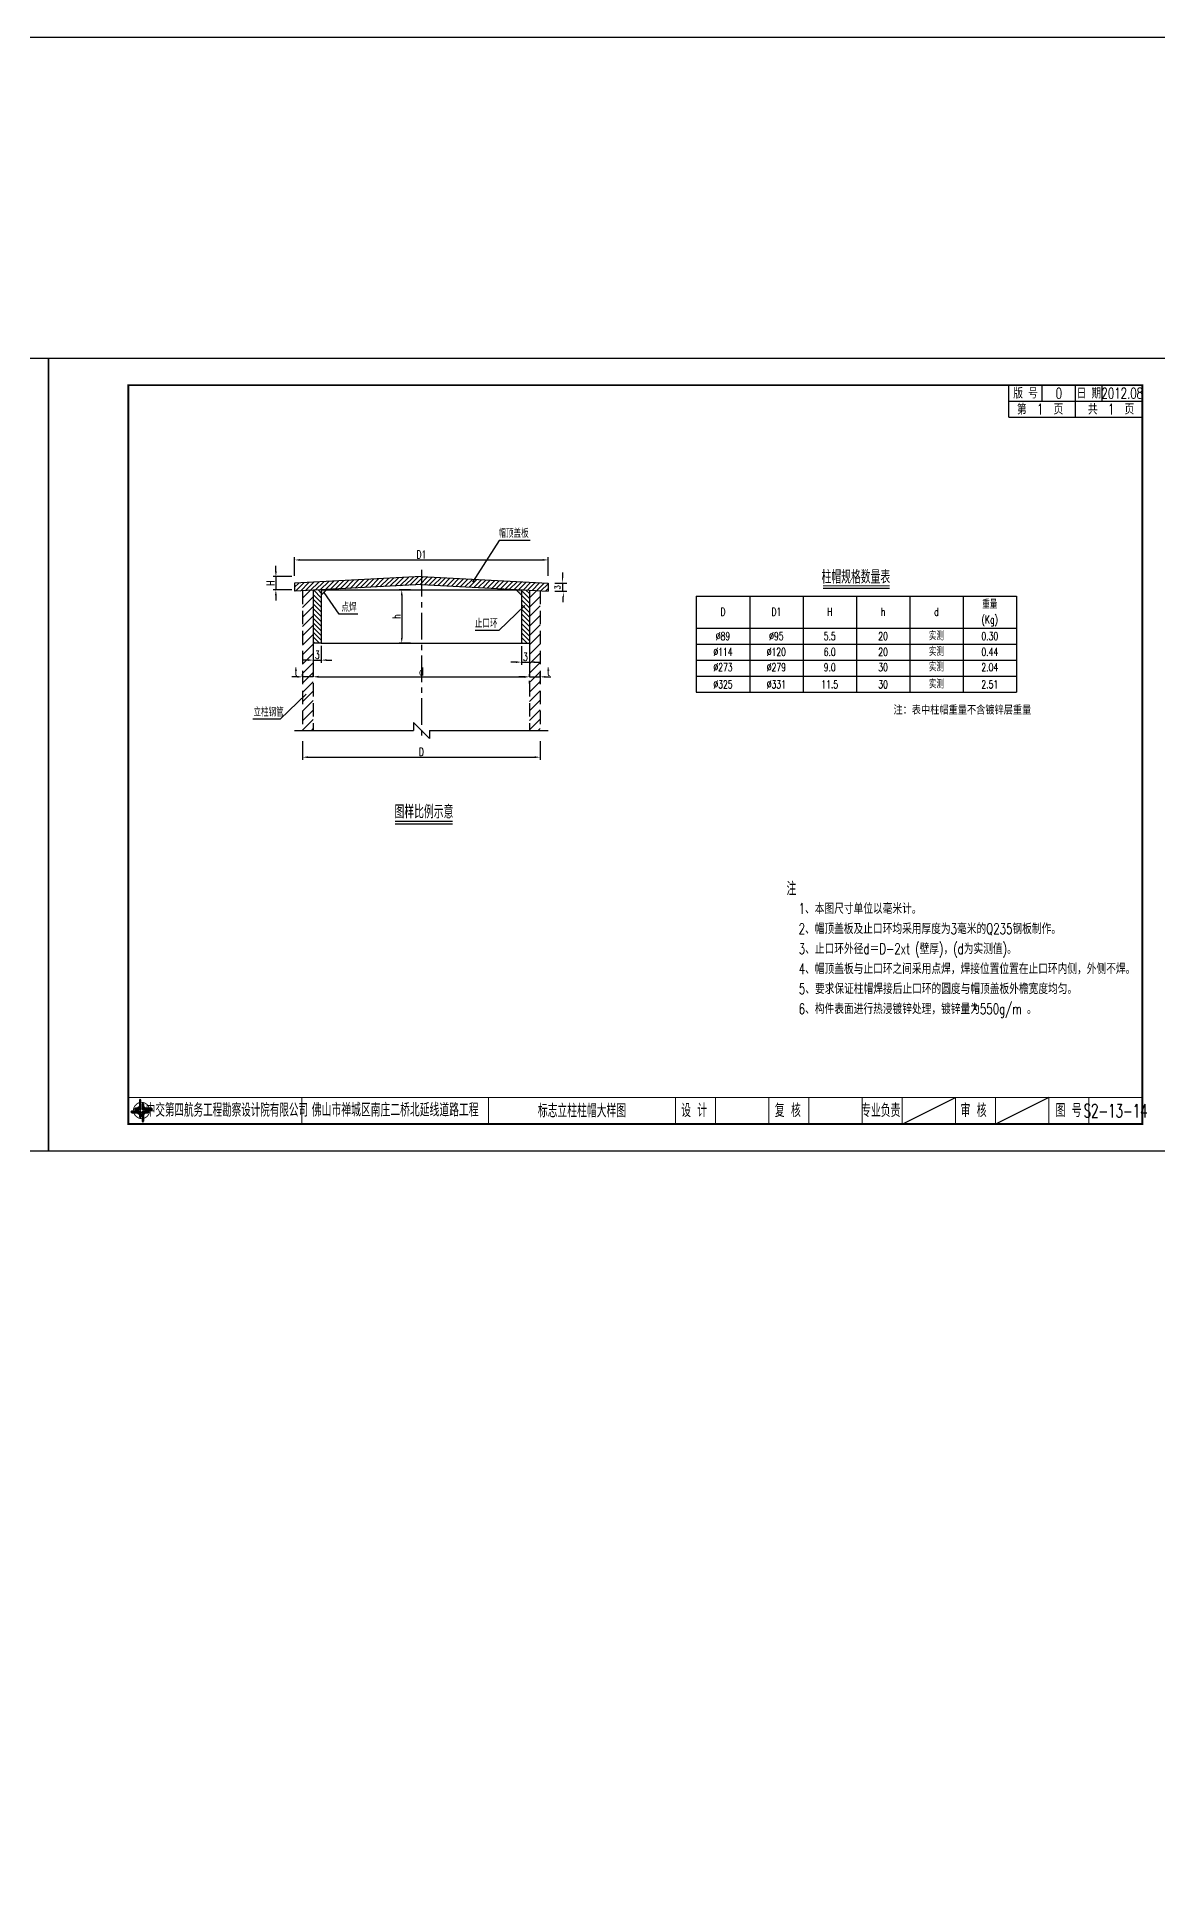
# Model space of a CAD drawing. Extents: x 4349 to 271026, y -15323 to -8945.
# Drawn here: x 6603 to 7023, y -9641 to -8945 of the extents above; entities that cross this region are included whole.
import ezdxf
from ezdxf.enums import TextEntityAlignment as Align

# ---------------------------------------------------------------- set-up
doc = ezdxf.new("R2010")
doc.units = 0
doc.header["$LTSCALE"] = 2
doc.header["$PDMODE"] = 32
doc.header["$PDSIZE"] = 0.3
doc.linetypes.add('CENTERX2', pattern=[4, 2.5, -0.5, 0.5, -0.5])
doc.linetypes.add('HIDDENX2', pattern=[0.75, 0.5, -0.25])
doc.layers.get('0').update_dxf_attribs({"linetype": 'CONTINUOUS'})
doc.layers.get('DEFPOINTS').update_dxf_attribs({"linetype": 'CONTINUOUS'})
for name, color, linetype in [('中线', 2, 'CENTERX2'), ('图框', 7, 'CONTINUOUS'), ('尺寸标注', 4, 'CONTINUOUS'), ('文字', 7, 'CONTINUOUS'), ('文字符号', 7, 'CONTINUOUS'), ('结构2', 7, 'CONTINUOUS'), ('结构3', 1, 'CONTINUOUS')]:
    doc.layers.add(name, color=color, linetype=linetype)
doc.styles.get("Standard").update_dxf_attribs({"font": 'simplex1.shx', "width": 0.7, "bigfont": 'hztxt.shx'})
doc.styles.add('TEXT', font='romans__.shx', dxfattribs={"width": 0.8, "bigfont": 'hztxt.shx'})
doc.dimstyles.new('1：10', dxfattribs={"dimtxt": 3, "dimasz": 2, "dimexe": 1, "dimexo": 1, "dimgap": 0.5, "dimtad": 1, "dimrnd": 0.0095, "dimdsep": 46, "dimtxsty": 'Standard', "dimcen": 0.09, "dimclrd": 256, "dimclre": 256, "dimadec": 0, "dimazin": 0, "dimtfac": 1, "dimtix": 1, "dimtmove": 2, "dimatfit": 3, "dimfxl": 0, "dimtolj": 1, "dimtzin": 0, "dimarcsym": 0})

# ---------------------------------------------------------------- blocks, each defined once
blk = doc.blocks.new('series')
at = {"width": 0.75}
for tag, height, p in [('页码', 4, (-35, -19)), ('图名', 5, (-220, -282)), ('图号', 5, (-20, -282))]:
    blk.add_attdef(tag, text='', height=height, dxfattribs=at).set_placement(p, align=Align.MIDDLE_CENTER)
blk = doc.blocks.new('tb')
at = {"lineweight": -3}
h = blk.add_hatch(color=256, dxfattribs=at)
h.paths.add_polyline_path([(-1.23, -0.13), (-3.78, -0.14), (-4.14, -0.41), (-1.4, -0.44), (-0.56, -1.24), (-0.54, -2.62), (-0.27, -2.2), (-0.26, -1.06)])
h.paths.add_polyline_path([(0.13, -1.08), (0.14, -3.86), (0.41, -4.26), (0.44, -1.24), (1.25, -0.43), (2.66, -0.43), (2.26, -0.16), (1.07, -0.15)])
h.paths.add_polyline_path([(1.08, 0.3), (3.62, 0.3), (4.02, 0.56), (1.25, 0.57), (0.43, 1.39), (0.43, 2.8), (0.16, 2.41), (0.15, 1.24)])
h.paths.add_polyline_path([(-0.28, 1.21), (-0.28, 3.99), (-0.56, 4.39), (-0.57, 1.41), (-1.38, 0.6), (-2.74, 0.56), (-2.33, 0.3), (-1.2, 0.29)])
for p, q in [((-1.38, 0.6), (-2.74, 0.56)), ((-0.57, 1.41), (-1.38, 0.6)), ((-0.56, 4.39), (-0.57, 1.41)), ((0.43, 2.8), (0.43, 1.39)), ((0.43, 1.39), (1.25, 0.57)), ((1.25, 0.57), (4.02, 0.56)), ((-4.14, -0.41), (-1.4, -0.44)), ((-1.4, -0.44), (-0.56, -1.24)), ((-0.56, -1.24), (-0.54, -2.62)), ((0.41, -4.26), (0.44, -1.24)), ((0.44, -1.24), (1.25, -0.43)), ((1.25, -0.43), (2.66, -0.43))]:
    blk.add_line(p, q, dxfattribs=at)
at = {"lineweight": -3, "const_width": 0.35, "flags": 128}
for points in [[(-0.9, 3.02, 0.324167), (-3.16, -0.14)], [(2.88, 0.92, 0.324403), (-0.24, 3.15)], [(0.75, -2.86, 0.325418), (3.02, 0.26)], [(-2.98, -0.76, 0.322976), (0.14, -2.98)]]:
    blk.add_lwpolyline(points, format="xyb", dxfattribs=at)
at = {"lineweight": -3, "flags": 128}
for points in [[(-0.9, 3.99), (-0.9, 1.58), (-1.53, 0.91), (-2.34, 0.91), (-2.74, 0.56), (-2.33, 0.3), (-1.2, 0.29), (-0.28, 1.21), (-0.28, 3.99), (-0.56, 4.39)], [(-0.04, 0.77), (0.68, 0.04), (-0.04, -0.69), (-0.77, 0.05)], [(3.62, 0.92), (1.43, 0.92), (0.77, 1.54), (0.77, 2.38), (0.43, 2.8), (0.16, 2.41), (0.15, 1.24), (1.08, 0.3), (3.62, 0.3), (4.02, 0.56)], [(-3.73, -0.76), (-1.54, -0.76), (-0.89, -1.39), (-0.89, -2.21), (-0.54, -2.62), (-0.27, -2.2), (-0.26, -1.06), (-1.23, -0.13), (-3.78, -0.14), (-4.14, -0.41)], [(0.75, -3.85), (0.75, -1.43), (1.4, -0.78), (2.26, -0.78), (2.66, -0.43), (2.26, -0.16), (1.07, -0.15), (0.13, -1.08), (0.14, -3.86), (0.41, -4.26)]]:
    blk.add_lwpolyline(points, close=True, dxfattribs=at)
blk = doc.blocks.new('DIM')
at = {"color": 4}
blk.add_lwpolyline([(-1, -0.1, 0.2, 0, 0), (0, 0, 0, 0, 0)], format="xyseb", dxfattribs=at)
blk = doc.blocks.new('*D292')
at = {"layer": 'DEFPOINTS', "color": 0, "linetype": 'Continuous'}
for p in [(6702.23, -9205.32, -1), (6791.23, -9205.32, -1), (6791.23, -9215.35)]:
    blk.add_point(p, dxfattribs=at)
at = {"layer": '尺寸标注', "linetype": 'Continuous', "lineweight": -2}
for p, q in [((6702.23, -9209.38), (6702.23, -9216.35)), ((6791.23, -9209.38), (6791.23, -9216.35)), ((6704.23, -9215.35), (6789.23, -9215.35))]:
    blk.add_line(p, q, dxfattribs=at)
at = {"layer": '尺寸标注', "linetype": 'Continuous'}
for points in [[(6704.23, -9215.01), (6704.23, -9215.68), (6702.23, -9215.35)], [(6789.23, -9215.01), (6789.23, -9215.68), (6791.23, -9215.35)]]:
    blk.add_solid(points, dxfattribs=at)
at = {"layer": '尺寸标注', "color": 0, "linetype": 'Continuous', "insert": (6746.73, -9213.35), "char_height": 3, "attachment_point": 5}
blk.add_mtext('\\A1;D', dxfattribs=at)
blk = doc.blocks.new('*D293')
at = {"layer": 'DEFPOINTS', "color": 0, "linetype": 'Continuous'}
for p in [(6746.73, -9147.66, -1), (6692.2, -9152.64), (6746.73, -9152.64, -1)]:
    blk.add_point(p, dxfattribs=at)
at = {"layer": '尺寸标注', "linetype": 'Continuous', "lineweight": -2}
for p, q in [((6692.2, -9145.66), (6692.2, -9143.66)), ((6698.2, -9147.66), (6691.2, -9147.66)), ((6692.2, -9147.66), (6692.2, -9152.64)), ((6698.2, -9152.64), (6691.2, -9152.64)), ((6692.2, -9154.64), (6692.2, -9156.64))]:
    blk.add_line(p, q, dxfattribs=at)
at = {"layer": '尺寸标注', "linetype": 'Continuous'}
for points in [[(6691.86, -9145.66), (6692.53, -9145.66), (6692.2, -9147.66)], [(6691.86, -9154.64), (6692.53, -9154.64), (6692.2, -9152.64)]]:
    blk.add_solid(points, dxfattribs=at)
at = {"layer": '尺寸标注', "color": 0, "linetype": 'Continuous', "insert": (6690.2, -9150.15), "char_height": 3, "attachment_point": 5, "rotation": 90}
blk.add_mtext('\\A1;H', dxfattribs=at)
blk = doc.blocks.new('*D294')
at = {"layer": 'DEFPOINTS', "color": 0, "linetype": 'Continuous'}
for p in [(6794.23, -9141.39), (6699.23, -9150.16, -1), (6794.23, -9150.16, -1)]:
    blk.add_point(p, dxfattribs=at)
at = {"layer": '尺寸标注', "linetype": 'Continuous', "lineweight": -2}
for p, q in [((6699.23, -9147.35), (6699.23, -9140.39)), ((6701.23, -9141.39), (6792.23, -9141.39)), ((6794.23, -9147.35), (6794.23, -9140.39))]:
    blk.add_line(p, q, dxfattribs=at)
at = {"layer": '尺寸标注', "linetype": 'Continuous'}
for points in [[(6701.23, -9141.06), (6701.23, -9141.72), (6699.23, -9141.39)], [(6792.23, -9141.06), (6792.23, -9141.72), (6794.23, -9141.39)]]:
    blk.add_solid(points, dxfattribs=at)
at = {"layer": '尺寸标注', "color": 0, "linetype": 'Continuous', "insert": (6746.73, -9139.39), "char_height": 3, "attachment_point": 5}
blk.add_mtext('\\A1;D1', dxfattribs=at)
blk = doc.blocks.new('*D295')
at = {"layer": 'DEFPOINTS', "color": 0, "linetype": 'Continuous'}
for p in [(6740.6, -9152.64, -1), (6739.38, -9172.64), (6740.6, -9172.64, -1)]:
    blk.add_point(p, dxfattribs=at)
at = {"layer": '尺寸标注', "linetype": 'Continuous', "lineweight": -2}
for p, q in [((6739.69, -9152.64), (6738.38, -9152.64)), ((6739.38, -9154.64), (6739.38, -9170.64)), ((6739.69, -9172.64), (6738.38, -9172.64))]:
    blk.add_line(p, q, dxfattribs=at)
at = {"layer": '尺寸标注', "linetype": 'Continuous'}
for points in [[(6739.04, -9154.64), (6739.71, -9154.64), (6739.38, -9152.64)], [(6739.04, -9170.64), (6739.71, -9170.64), (6739.38, -9172.64)]]:
    blk.add_solid(points, dxfattribs=at)
at = {"layer": '尺寸标注', "color": 0, "linetype": 'Continuous', "insert": (6737.38, -9162.64), "char_height": 3, "attachment_point": 5, "rotation": 90}
blk.add_mtext('\\A1;h', dxfattribs=at)
blk = doc.blocks.new('*D296')
at = {"layer": 'DEFPOINTS', "color": 0, "linetype": 'Continuous'}
for p in [(6706.23, -9172.64, -1), (6709.23, -9172.64, -1), (6709.23, -9178.94)]:
    blk.add_point(p, dxfattribs=at)
at = {"layer": '尺寸标注', "linetype": 'Continuous', "lineweight": -2}
for p, q in [((6706.23, -9173.63), (6706.23, -9179.94)), ((6709.23, -9173.63), (6709.23, -9179.94)), ((6704.23, -9178.94), (6702.23, -9178.94)), ((6706.23, -9178.94), (6709.23, -9178.94)), ((6711.23, -9178.94), (6713.23, -9178.94))]:
    blk.add_line(p, q, dxfattribs=at)
at = {"layer": '尺寸标注', "linetype": 'Continuous'}
for points in [[(6704.23, -9178.61), (6704.23, -9179.27), (6706.23, -9178.94)], [(6711.23, -9178.61), (6711.23, -9179.27), (6709.23, -9178.94)]]:
    blk.add_solid(points, dxfattribs=at)
at = {"layer": '尺寸标注', "color": 0, "linetype": 'Continuous', "insert": (6707.73, -9176.94), "char_height": 3, "attachment_point": 5}
blk.add_mtext('\\A1;3', dxfattribs=at)
blk = doc.blocks.new('*D297')
at = {"layer": 'DEFPOINTS', "color": 0, "linetype": 'Continuous'}
for p in [(6784.23, -9172.64, -1), (6787.23, -9172.64, -1), (6787.23, -9179.7)]:
    blk.add_point(p, dxfattribs=at)
at = {"layer": '尺寸标注', "linetype": 'Continuous', "lineweight": -2}
for p, q in [((6784.23, -9173.75), (6784.23, -9180.7)), ((6787.23, -9173.75), (6787.23, -9180.7)), ((6782.23, -9179.7), (6780.23, -9179.7)), ((6784.23, -9179.7), (6787.23, -9179.7)), ((6789.23, -9179.7), (6791.23, -9179.7))]:
    blk.add_line(p, q, dxfattribs=at)
at = {"layer": '尺寸标注', "linetype": 'Continuous'}
for points in [[(6782.23, -9179.36), (6782.23, -9180.03), (6784.23, -9179.7)], [(6789.23, -9179.36), (6789.23, -9180.03), (6787.23, -9179.7)]]:
    blk.add_solid(points, dxfattribs=at)
at = {"layer": '尺寸标注', "color": 0, "linetype": 'Continuous', "insert": (6785.73, -9177.7), "char_height": 3, "attachment_point": 5}
blk.add_mtext('\\A1;3', dxfattribs=at)
blk = doc.blocks.new('*D298')
at = {"layer": 'DEFPOINTS', "color": 0, "linetype": 'Continuous'}
for p in [(6702.23, -9185.22, -1), (6702.23, -9185.22), (6706.23, -9185.22, -1)]:
    blk.add_point(p, dxfattribs=at)
at = {"layer": '尺寸标注', "linetype": 'Continuous', "lineweight": -2}
for p, q in [((6700.23, -9185.22), (6698.23, -9185.22)), ((6702.23, -9184.93), (6702.23, -9184.22)), ((6706.23, -9185.22), (6702.23, -9185.22)), ((6706.23, -9184.93), (6706.23, -9184.22)), ((6708.23, -9185.22), (6710.23, -9185.22))]:
    blk.add_line(p, q, dxfattribs=at)
at = {"layer": '尺寸标注', "linetype": 'Continuous'}
for points in [[(6700.23, -9184.89), (6700.23, -9185.55), (6702.23, -9185.22)], [(6708.23, -9184.89), (6708.23, -9185.55), (6706.23, -9185.22)]]:
    blk.add_solid(points, dxfattribs=at)
at = {"layer": '尺寸标注', "color": 0, "linetype": 'Continuous', "insert": (6699.73, -9183.28), "char_height": 3, "attachment_point": 5}
blk.add_mtext('\\A1;t', dxfattribs=at)
blk = doc.blocks.new('*D299')
at = {"layer": 'DEFPOINTS', "color": 0, "linetype": 'Continuous'}
for p in [(6787.23, -9185.22, -1), (6791.23, -9185.22, -1), (6791.23, -9185.22)]:
    blk.add_point(p, dxfattribs=at)
at = {"layer": '尺寸标注', "linetype": 'Continuous', "lineweight": -2}
for p, q in [((6785.23, -9185.22), (6783.23, -9185.22)), ((6787.23, -9184.93), (6787.23, -9184.22)), ((6787.23, -9185.22), (6791.23, -9185.22)), ((6791.23, -9184.93), (6791.23, -9184.22)), ((6793.23, -9185.22), (6795.23, -9185.22))]:
    blk.add_line(p, q, dxfattribs=at)
at = {"layer": '尺寸标注', "linetype": 'Continuous'}
for points in [[(6785.23, -9184.89), (6785.23, -9185.55), (6787.23, -9185.22)], [(6793.23, -9184.89), (6793.23, -9185.55), (6791.23, -9185.22)]]:
    blk.add_solid(points, dxfattribs=at)
at = {"layer": '尺寸标注', "color": 0, "linetype": 'Continuous', "insert": (6794.36, -9183.23), "char_height": 3, "attachment_point": 5}
blk.add_mtext('\\A1;t', dxfattribs=at)
blk = doc.blocks.new('*D300')
at = {"layer": 'DEFPOINTS', "color": 0, "linetype": 'Continuous'}
for p in [(6706.23, -9185.22), (6787.23, -9185.22), (6787.23, -9185.22)]:
    blk.add_point(p, dxfattribs=at)
at = {"layer": '尺寸标注', "linetype": 'Continuous', "lineweight": -2}
for p, q in [((6706.23, -9185.22), (6706.23, -9184.22)), ((6708.23, -9185.22), (6785.23, -9185.22)), ((6787.23, -9185.22), (6787.23, -9184.22))]:
    blk.add_line(p, q, dxfattribs=at)
at = {"layer": '尺寸标注', "linetype": 'Continuous'}
for points in [[(6708.23, -9184.89), (6708.23, -9185.55), (6706.23, -9185.22)], [(6785.23, -9184.89), (6785.23, -9185.55), (6787.23, -9185.22)]]:
    blk.add_solid(points, dxfattribs=at)
at = {"layer": '尺寸标注', "color": 0, "linetype": 'Continuous', "insert": (6746.73, -9183.22), "char_height": 3, "attachment_point": 5}
blk.add_mtext('\\A1;d', dxfattribs=at)
blk = doc.blocks.new('12345')
at = {"layer": '图框'}
blk.add_lwpolyline([(4926.93, -9362.88), (4926.93, -9065.88), (4506.93, -9065.88), (4506.93, -9362.88)], close=True, dxfattribs=at)

msp = doc.modelspace()

# ---------------------------------------------------------------- hatches: boundary and pattern name
at = {"layer": '尺寸标注'}
h = msp.add_hatch(dxfattribs=at)
h.set_pattern_fill('ANSI31', color=256, scale=10, style=0)
h.set_pattern_definition([(45, (6172.8214, -7634.5253), (-0.8838835, 0.8838835), [])])
h.paths.add_polyline_path([(6699.23156, -9150.16453), (6699.23156, -9153.16453), (6746.73156, -9150.66453), (6746.73156, -9147.66453)])
h.paths.add_polyline_path([(6746.73156, -9147.66453), (6746.73156, -9150.66453), (6794.23156, -9153.16453), (6794.23156, -9150.16453)])
h = msp.add_hatch(dxfattribs=at)
h.set_pattern_fill('ANSI31', color=256, scale=20, style=0)
h.set_pattern_definition([(45, (6172.8214, -7634.5253), (-1.767767, 1.767767), [])])
h.paths.add_polyline_path([(6706.23156, -9172.79611), (6706.23156, -9152.79611), (6702.23156, -9153.00664), (6702.23156, -9205.31711), (6706.23156, -9205.31711)])
h.paths.add_polyline_path([(6791.23156, -9153.00664), (6787.23156, -9152.79611), (6787.23156, -9172.79611), (6787.23156, -9205.31711), (6791.23156, -9205.31711)])
h = msp.add_hatch(dxfattribs=at)
h.set_pattern_fill('ANSI31', color=256, scale=10, angle=90, style=0)
h.set_pattern_definition([(135, (6172.8214, -7634.5253), (-0.8838835, -0.8838835), [])])
h.paths.add_polyline_path([(6784.23156, -9172.63822), (6787.23156, -9172.63822), (6787.23156, -9152.79611), (6784.23156, -9152.63822)])
h.paths.add_polyline_path([(6709.23156, -9152.63822), (6706.23156, -9152.79611), (6706.23156, -9172.63822), (6709.23156, -9172.63822)])
h = msp.add_hatch(color=256, dxfattribs=at)
h.paths.add_polyline_path([(6711.34267, -9152.52711), (6709.23156, -9152.63822), (6709.23156, -9154.63822)])
h.paths.add_polyline_path([(6784.23156, -9154.63822), (6784.23156, -9152.63822), (6782.12045, -9152.52711)])

# ---------------------------------------------------------------- linework, layer by layer
at = {"layer": '中线', "ltscale": 2}
msp.add_line((6746.73156, -9145.16453, -1), (6746.73156, -9208.31711, -1), dxfattribs=at)
at = {"layer": '图框'}
for p, q in [((6966.92857, -9087.88068), (6966.92857, -9075.88068)), ((6979.42857, -9081.88068), (6979.42857, -9075.88068)), ((6991.92857, -9081.88068), (6991.92857, -9075.88068)), ((7001.92857, -9081.88068), (7001.92857, -9075.88068)), ((6966.92857, -9081.88068), (7016.92857, -9081.88068)), ((6966.92857, -9087.88068), (7016.92857, -9087.88068)), ((6991.92857, -9087.88068), (6991.92857, -9081.88068)), ((6981.92858, -9342.88068), (6961.92858, -9352.88068))]:
    msp.add_line(p, q, dxfattribs=at)
at = {"layer": '图框', "linetype": 'Continuous'}
msp.add_line((6926.92858, -9352.88068), (6946.92858, -9342.88068), dxfattribs=at)
msp.add_lwpolyline([(4349.44171, -8945.38857), (7922.30761, -8945.38857), (7922.30761, -10336.07826), (4349.44171, -10336.07826)], close=True, dxfattribs=at)
at = {"layer": '图框'}
for points, const_width in [([(7016.92857, -9075.88068), (6636.92857, -9075.88068), (6636.92858, -9352.88068), (7016.92858, -9352.88068), (7016.92857, -9075.88068)], 0.7), ([(6636.92858, -9342.88068), (7016.92858, -9342.88068)], 0.4), ([(6701.92858, -9342.88068), (6701.92858, -9352.88068)], 0.4), ([(6771.92858, -9352.88068), (6771.92858, -9342.88068)], 0.4), ([(6841.92858, -9352.88068), (6841.92858, -9342.88068)], 0.4), ([(6856.92858, -9352.88068), (6856.92858, -9342.88068)], 0.4), ([(6876.92858, -9352.88068), (6876.92858, -9342.88068)], 0.4), ([(6891.92858, -9352.88068), (6891.92858, -9342.88068)], 0.4), ([(6911.92858, -9352.88068), (6911.92858, -9342.88068)], 0.4), ([(6911.92858, -9352.88068), (6911.92858, -9342.88068)], 0.4), ([(6926.92858, -9352.88068), (6926.92858, -9342.88068)], 0.4), ([(6946.92858, -9352.88068), (6946.92858, -9342.88068)], 0.4), ([(6961.92858, -9352.88068), (6961.92858, -9342.88068)], 0.4), ([(6981.92858, -9352.88068), (6981.92858, -9342.88068)], 0.4), ([(6996.92858, -9352.88068), (6996.92858, -9342.88068)], 0.4)]:
    msp.add_lwpolyline(points, dxfattribs=dict(at, const_width=const_width))
at = {"layer": '尺寸标注'}
for p, q in [((6796.73156, -9150.16453, -1), (6801.28788, -9150.16453, -1)), ((6799.78788, -9148.16453, -1), (6799.78788, -9146.16453, -1)), ((6799.78788, -9153.16453, -1), (6799.78788, -9150.16453, -1)), ((6709.23156, -9154.63822, -1), (6711.34267, -9152.52711, -1)), ((6709.23156, -9152.63822, -1), (6784.23156, -9152.63822, -1)), ((6742.68113, -9152.63822, -1), (6738.52065, -9152.63822, -1)), ((6784.23156, -9154.63822, -1), (6782.12045, -9152.52711, -1)), ((6796.73156, -9153.16453, -1), (6801.28788, -9153.16453, -1)), ((6799.78788, -9155.16453, -1), (6799.78788, -9157.16453, -1)), ((6706.23156, -9175.13822, -1), (6706.23156, -9179.69529, -1)), ((6742.68113, -9172.63822, -1), (6738.52065, -9172.63822, -1)), ((6787.23156, -9175.13822, -1), (6787.23156, -9179.69529, -1)), ((6706.23156, -9182.71948, -1), (6706.23156, -9183.71948, -1)), ((6706.23156, -9182.71948, -1), (6706.23156, -9183.71948, -1)), ((6708.23156, -9185.21948, -1), (6710.23156, -9185.21948, -1)), ((6785.23064, -9185.21948, -1), (6783.23064, -9185.21948, -1)), ((6787.23064, -9187.71577, -1), (6787.23064, -9186.71948, -1)), ((6787.23064, -9187.71577, -1), (6787.23064, -9186.71948, -1)), ((6791.23156, -9187.71577, -1), (6791.23156, -9186.71948, -1))]:
    msp.add_line(p, q, dxfattribs=at)
at = {"layer": '文字'}
for p, q in [((6869.7774, -9154.97092), (6869.7774, -9190.97092)), ((6889.7774, -9154.97092), (6889.7774, -9190.97092)), ((6897.31532, -9151.97092), (6922.23947, -9151.97092)), ((6909.7774, -9154.97092), (6909.7774, -9190.97092)), ((6929.7774, -9154.97092), (6929.7774, -9190.97092)), ((6949.7774, -9154.97092), (6949.7774, -9190.97092)), ((6849.7774, -9166.97092), (6969.7774, -9166.97092)), ((6849.7774, -9172.97092), (6969.7774, -9172.97092)), ((6849.7774, -9178.97092), (6969.7774, -9178.97092)), ((6849.7774, -9184.97092), (6969.7774, -9184.97092)), ((6736.87378, -9240.38622), (6758.43454, -9240.38622))]:
    msp.add_line(p, q, dxfattribs=at)
at = {"layer": '文字', "const_width": 0.4}
for points in [[(6897.31532, -9151.14673), (6922.23947, -9151.14673)], [(6736.87378, -9239.38622), (6758.43454, -9239.38622)]]:
    msp.add_lwpolyline(points, dxfattribs=at)
at = {"layer": '文字符号'}
for p, q in [((6775.92763, -9134.05009, -1), (6765.84353, -9149.72722, -1)), ((6787.47994, -9134.05009, -1), (6775.92763, -9134.05009, -1)), ((6715.96351, -9161.77888, -1), (6710.28712, -9153.58266, -1)), ((6722.88421, -9161.77888, -1), (6715.96351, -9161.77888, -1)), ((6775.71339, -9167.82062, -1), (6785.54022, -9158.45791, -1)), ((6775.71339, -9167.82062, -1), (6766.85715, -9167.82062, -1)), ((6693.76442, -9201.07963, -1), (6703.59125, -9191.71692, -1)), ((6693.76442, -9201.07963, -1), (6683.61624, -9201.07963, -1))]:
    msp.add_line(p, q, dxfattribs=at)
at = {"layer": '文字符号', "color": 1}
for p, q in [((6849.7774, -9154.97092), (6849.7774, -9190.97092)), ((6849.7774, -9154.97092), (6969.7774, -9154.97092)), ((6969.7774, -9154.97092), (6969.7774, -9190.97092)), ((6849.7774, -9190.97092), (6969.7774, -9190.97092))]:
    msp.add_line(p, q, dxfattribs=at)
at = {"layer": '结构2', "color": 2, "linetype": 'HIDDENX2', "ltscale": 5}
for p, q in [((6702.23156, -9153.00664, -1), (6702.23156, -9205.31711, -1)), ((6791.23156, -9153.00664, -1), (6791.23156, -9205.31711, -1)), ((6706.23156, -9172.63822, -1), (6706.23156, -9205.31711, -1)), ((6787.23006, -9172.63822, -1), (6787.23156, -9205.31711, -1))]:
    msp.add_line(p, q, dxfattribs=at)
at = {"layer": '结构2'}
for p, q in [((6709.23156, -9172.63822, -1), (6784.23156, -9172.63822, -1)), ((6699.23156, -9205.31711, -1), (6743.73156, -9205.31711, -1)), ((6743.73156, -9202.31711, -1), (6749.73156, -9208.31711, -1)), ((6743.73156, -9202.31711, -1), (6743.73156, -9205.31711, -1)), ((6749.73156, -9205.31711, -1), (6749.73156, -9208.31711, -1)), ((6749.73156, -9205.31711, -1), (6794.23156, -9205.31711, -1))]:
    msp.add_line(p, q, dxfattribs=at)
at = {"layer": '结构3'}
for p, q in [((6746.73156, -9147.66453, -1), (6699.23156, -9150.16453, -1)), ((6699.23156, -9150.16453, -1), (6699.23156, -9153.16453, -1)), ((6746.73156, -9150.66453, -1), (6699.23156, -9153.16453, -1)), ((6746.73156, -9147.66453, -1), (6794.23156, -9150.16453, -1)), ((6746.73156, -9150.66453, -1), (6794.23156, -9153.16453, -1)), ((6794.23156, -9150.16453, -1), (6794.23156, -9153.16453, -1)), ((6706.23156, -9152.79611, -1), (6706.23156, -9172.63822, -1)), ((6709.23156, -9152.63822, -1), (6709.23156, -9172.63822, -1)), ((6784.23156, -9152.63822, -1), (6784.23156, -9172.63822, -1)), ((6787.23156, -9152.79611, -1), (6787.23156, -9172.63822, -1)), ((6709.23156, -9172.63822, -1), (6706.23156, -9172.63822, -1)), ((6784.23156, -9172.63822, -1), (6787.23156, -9172.63822, -1))]:
    msp.add_line(p, q, dxfattribs=at)

# ---------------------------------------------------------------- block references
at = {"layer": '图框', "linetype": 'Continuous'}
for p in [(1680, 0), (2100, 0)]:
    msp.add_blockref('12345', p, dxfattribs=at)
at = {"layer": '图框'}
ref = msp.add_blockref('series', (7026.92858, -9065.88068), dxfattribs=at)
ref.add_attrib('页码', '第  1  页    共  1  页', dxfattribs={"layer": '0', "height": 4, "width": 0.7}).set_placement((6991.92857, -9084.88068), align=Align.MIDDLE_CENTER)
ref.add_attrib('图名', '标志立柱柱帽大样图', dxfattribs={"layer": '0', "height": 5, "width": 0.7}).set_placement((6806.92858, -9347.88068), align=Align.MIDDLE_CENTER)
ref.add_attrib('图号', 'S2-13-14', dxfattribs={"layer": '0', "height": 5, "width": 0.65}).set_placement((7006.92858, -9347.88068), align=Align.MIDDLE_CENTER)
at = {"layer": '图框', "lineweight": -3}
msp.add_blockref('tb', (6641.92431, -9347.87535), dxfattribs=at)
at = {"layer": '尺寸标注', "xscale": 2, "yscale": 2, "zscale": 2}
for p, rotation in [((6799.78788, -9150.16453, -1), 270), ((6799.78788, -9153.16453, -1), 90), ((6706.23156, -9185.21948, -1), 180), ((6706.23156, -9185.21948, -1), 180)]:
    msp.add_blockref('DIM', p, dxfattribs=dict(at, rotation=rotation))
msp.add_blockref('DIM', (6787.23064, -9185.21948, -1), dxfattribs=at)
msp.add_blockref('DIM', (6787.23064, -9185.21948, -1), dxfattribs=at)

# ---------------------------------------------------------------- texts
at = {"layer": '图框'}
for s, height, width, p in [('版 号', 4, 0.7, (6973.17857, -9078.88068)), ('0', 4, 0.7, (6985.67857, -9078.88068)), ('日 期', 4, 0.7, (6996.92857, -9078.88068)), ('2012.08', 4, 0.7, (7009.42857, -9078.88068)), ('中交第四航务工程勘察设计院有限公司', 5, 0.65, (6673.85942, -9347.63224)), ('佛山市禅城区南庄二桥北延线道路工程', 5, 0.7, (6736.92858, -9347.56598)), ('设 计', 5, 0.7, (6848.97324, -9347.7861)), ('复 核', 5, 0.7, (6884.06806, -9347.7861)), ('专业负责', 5, 0.7, (6918.9188, -9347.7861)), ('审 核', 5, 0.7, (6953.69261, -9347.7861)), ('图 号', 5, 0.7, (6989.31178, -9347.7861))]:
    msp.add_text(s, height=height, dxfattribs=dict(at, width=width)).set_placement(p, align=Align.MIDDLE_CENTER)
at = {"layer": '尺寸标注', "color": 7, "insert": (6797.78788, -9151.66453, -1), "char_height": 2, "attachment_point": 5, "rotation": 90, "style": 'TEXT'}
msp.add_mtext('\\A1;3', dxfattribs=at)
at = {"layer": '文字'}
for s, height, width, p in [('帽顶盖板', 3, 0.7, (6781.27218, -9131.55009, -1)), ('柱帽规格数量表', 5, 0.7, (6909.58027, -9147.76051)), ('点焊', 3, 0.7, (6719.63513, -9159.27888, -1)), ('重量', 3, 0.7, (6959.7774, -9158.11564)), ('止口环', 3, 0.7, (6771.06266, -9165.32062, -1)), ('D', 3, 0.7, (6859.7774, -9160.82638)), ('D1', 3, 0.7, (6879.7774, -9160.82638)), ('H', 3, 0.7, (6899.7774, -9160.82638)), ('h', 3, 0.7, (6919.7774, -9160.82638)), ('d', 3, 0.7, (6939.7774, -9160.82638)), ('(Kg)', 3, 0.7, (6959.7774, -9163.7745)), ('%%C89', 3, 0.7, (6859.7774, -9169.97092)), ('%%C95', 3, 0.7, (6879.7774, -9169.97092)), ('5.5', 3, 0.7, (6899.7774, -9169.97092)), ('20', 3, 0.7, (6919.7774, -9169.97092)), ('实测', 3, 0.7, (6939.7774, -9169.97092)), ('0.30', 3, 0.7, (6959.7774, -9169.97092)), ('%%c114', 3, 0.7, (6859.7774, -9175.86868)), ('%%c120', 3, 0.7, (6879.7774, -9175.86868)), ('6.0', 3, 0.7, (6899.7774, -9175.86868)), ('20', 3, 0.7, (6919.7774, -9175.86868)), ('实测', 3, 0.7, (6939.7774, -9175.86868)), ('0.44', 3, 0.7, (6959.7774, -9175.86868)), ('%%c273', 3, 0.7, (6859.7774, -9181.63747)), ('%%c279', 3, 0.7, (6879.7774, -9181.63747)), ('9.0', 3, 0.7, (6899.7774, -9181.63747)), ('30', 3, 0.7, (6919.7774, -9181.63747)), ('实测', 3, 0.7, (6939.7774, -9181.63747)), ('2.04', 3, 0.7, (6959.7774, -9181.63747)), ('%%c325', 3, 0.7, (6859.7774, -9188.04717)), ('%%c331', 3, 0.7, (6879.7774, -9188.04717)), ('11.5', 3, 0.7, (6899.7774, -9188.04717)), ('30', 3, 0.7, (6919.7774, -9188.04717)), ('实测', 3, 0.7, (6939.7774, -9188.04717)), ('2.51', 3, 0.7, (6959.7774, -9188.04717)), ('立柱钢管', 3, 0.7, (6689.46996, -9198.57963, -1)), ('注：表中柱帽重量不含镀锌层重量', 3, 0.85, (6949.49797, -9197.80737)), ('图样比例示意', 5, 0.7, (6747.7058, -9235.80297))]:
    msp.add_text(s, height=height, dxfattribs=dict(at, width=width)).set_placement(p, align=Align.MIDDLE_CENTER)
at = {"layer": '文字', "linetype": 'Continuous', "width": 0.7}
for s, height, p in [('注', 5, (6883.56923, -9267.15667)), ('2', 2, (6953.60661, -9309.89851))]:
    msp.add_text(s, height=height, dxfattribs=at).set_placement(p)
at = {"layer": '文字', "color": 7, "linetype": 'Continuous', "width": 0.7}
for s, p in [('1、本图尺寸单位以毫米计。', (6888.11532, -9274.10103, -1)), ('2、帽顶盖板及止口环均采用厚度为3毫米的Q235钢板制作。', (6888.11532, -9281.64361, -1)), ('3、止口环外径d＝D-2xt (壁厚)，(d为实测值)。', (6888.18101, -9289.14361, -1)), ('4、帽顶盖板与止口环之间采用点焊，焊接位置位置在止口环内侧，外侧不焊。', (6888.1628, -9296.64361, -1)), ('5、要求保证柱帽焊接后止口环的圆度与帽顶盖板外檐宽度均匀。', (6888.21744, -9304.14361, -1)), ('6、构件表面进行热浸镀锌处理，镀锌量为550g/m 。', (6888.1628, -9311.67904, -1))]:
    msp.add_text(s, height=4, dxfattribs=at).set_placement(p)

# ---------------------------------------------------------------- dimensions: what is measured, and where the dimension line sits
at = {"layer": '尺寸标注', "linetype": 'Continuous'}
for base, p1, p2, text, picture, middle in [((6692.19674, -9152.63822), (6746.73156, -9147.66453, -1), (6746.73156, -9152.63822, -1), 'H', '*D293', (6690.19674, -9150.15138)), ((6739.37718, -9172.63822), (6740.60089, -9152.63822, -1), (6740.60089, -9172.63822, -1), 'h', '*D295', (6737.37718, -9162.63822))]:
    dim = msp.add_linear_dim(base=base, p1=p1, p2=p2, angle=90, text=text, dimstyle='1：10', dxfattribs=at)
    dim.commit()
    dim.dimension.update_dxf_attribs({"geometry": picture, "text_midpoint": middle})
for base, p1, p2, text, picture, middle in [((6794.23156, -9141.38978), (6699.23156, -9150.16453, -1), (6794.23156, -9150.16453, -1), 'D1', '*D294', (6746.73156, -9139.38978)), ((6787.23064, -9185.21948), (6706.23156, -9185.21948), (6787.23064, -9185.21948), 'd', '*D300', (6746.7311, -9183.21948)), ((6791.23156, -9215.34761), (6702.23156, -9205.31711, -1), (6791.23156, -9205.31711, -1), 'D', '*D292', (6746.73156, -9213.34761))]:
    dim = msp.add_linear_dim(base=base, p1=p1, p2=p2, text=text, dimstyle='1：10', dxfattribs=at)
    dim.commit()
    dim.dimension.update_dxf_attribs({"geometry": picture, "text_midpoint": middle})
for base, p1, p2, picture, middle in [((6709.23156, -9178.94017), (6706.23156, -9172.63822, -1), (6709.23156, -9172.63822, -1), '*D296', (6707.73156, -9176.94017)), ((6787.23156, -9179.69529), (6784.23156, -9172.63822, -1), (6787.23156, -9172.63822, -1), '*D297', (6785.73156, -9177.69529))]:
    dim = msp.add_linear_dim(base=base, p1=p1, p2=p2, dimstyle='1：10', dxfattribs=at)
    dim.commit()
    dim.dimension.update_dxf_attribs({"geometry": picture, "text_midpoint": middle})
for base, p1, p2, picture, middle in [((6702.23156, -9185.21948), (6706.23156, -9185.21948, -1), (6702.23156, -9185.21948, -1), '*D298', (6699.72965, -9183.28202)), ((6791.23156, -9185.21948), (6787.23064, -9185.21948, -1), (6791.23156, -9185.21948, -1), '*D299', (6794.36417, -9183.23097))]:
    dim = msp.add_linear_dim(base=base, p1=p1, p2=p2, text='t', dimstyle='1：10', dxfattribs=at)
    dim.commit()
    dim.dimension.update_dxf_attribs({"geometry": picture, "text_midpoint": middle, "dimtype": 160})

doc.saveas('drawing.dxf')
